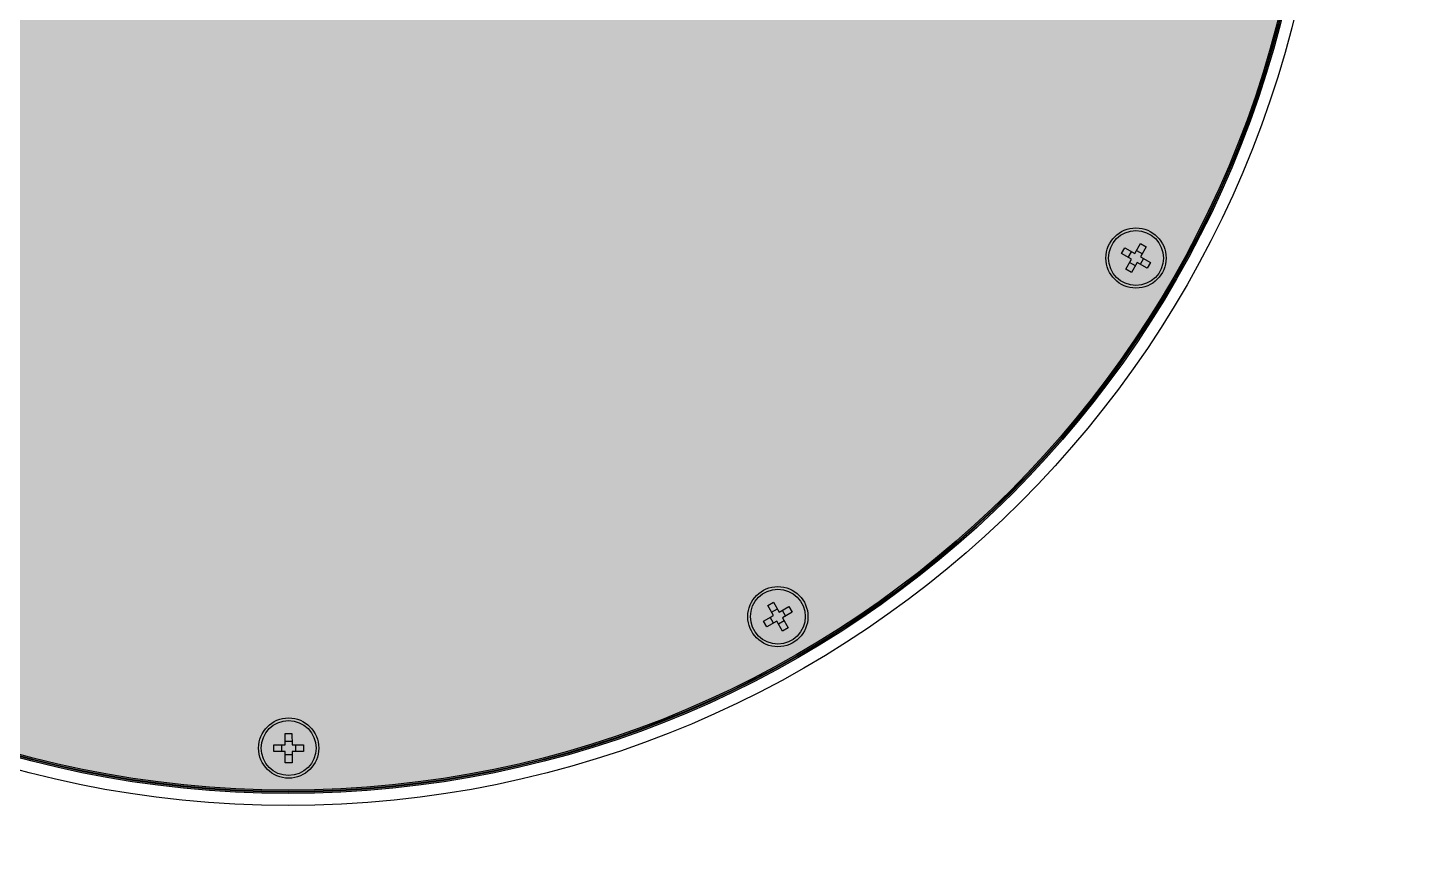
# Model space of a CAD drawing. Header units: millimetres. Extents: x 307301 to 459443, y -2888111 to -2805601.
# Drawn here: x 310482.6 to 310681.7, y -2815710.2 to -2815590.4 of the extents above; entities that cross this region are included whole.
import ezdxf

# ---------------------------------------------------------------- set-up
doc = ezdxf.new("R2010")
doc.units = ezdxf.units.MM
doc.header["$LTSCALE"] = 10
doc.header["$MEASUREMENT"] = 0
doc.linetypes.add('DASHED', pattern=[19.05, 12.7, -6.35])
for name, color, linetype in [('$DDT_AUDIT_GENERATED_(15E)', 7, 'Continuous'), ('$DDT_AUDIT_GENERATED_(224)', 7, 'Continuous'), ('$DDT_AUDIT_GENERATED_(87)', 7, 'Continuous'), ('BMA  furniture', 6, 'Continuous'), ('Furniture - Plan', 3, 'Continuous')]:
    doc.layers.add(name, color=color, linetype=linetype)
doc.layers.add('A-FURN HATCH', color=7, linetype='Continuous', lineweight=0, true_color=0xffffff)
doc.layers.add('Door', color=4, linetype='Continuous', lineweight=9)

# ---------------------------------------------------------------- blocks, each defined once
blk = doc.blocks.new('sdytreytruy')
at = {"layer": 'Furniture - Plan', "color": 3, "linetype": 'DASHED', "ltscale": 0.5}
blk.add_arc((-45321.31, -402558.58), 660.04, 181.90707, 269.16053, dxfattribs=at)
blk = doc.blocks.new('*U104')
at = {"layer": 'Door', "rotation": 90.00000000000004}
blk.add_blockref('sdytreytruy', (907434.73, -199164.04, 0), dxfattribs=at)
blk = doc.blocks.new('TUFTUFTU')
at = {"layer": 'Furniture - Plan', "ltscale": 0.01}
h = blk.add_hatch(color=250, dxfattribs=at)
h.dxf.hatch_style = 1
h.set_gradient(color1=(51, 51, 51), color2=(105, 105, 105), one_color=1, tint=0.41, name='INVCYLINDER')
edge = h.paths.add_edge_path()
edge.add_arc((1413476.94, -245799), 296.53, 0, 360)
at = {"layer": '$DDT_AUDIT_GENERATED_(15E)', "color": 3, "linetype": 'Continuous'}
for radius in [295.95, 295.56]:
    blk.add_circle((1413476.94, -245799), radius, dxfattribs=at)
at = {"layer": '$DDT_AUDIT_GENERATED_(15E)', "color": 6, "linetype": 'Continuous'}
for centre in [(1413193.57, -245799.13), (1413231.6, -245940.79), (1413335.37, -246044.47)]:
    blk.add_circle(centre, 8.71, dxfattribs=at)
at = {"layer": '$DDT_AUDIT_GENERATED_(224)', "color": 3, "linetype": 'Continuous'}
for radius in [300, 296.53, 296.13]:
    blk.add_circle((1413476.94, -245799), radius, dxfattribs=at)
at = {"layer": '$DDT_AUDIT_GENERATED_(87)', "color": 6, "linetype": 'Continuous'}
for p, q in [((1413192.6, -245794.87), (1413194.54, -245794.87)), ((1413192.61, -245798.16), (1413192.6, -245794.87)), ((1413194.54, -245794.87), (1413194.54, -245798.16)), ((1413189.32, -245798.16), (1413192.61, -245798.16)), ((1413189.32, -245800.1), (1413189.32, -245798.16)), ((1413191.57, -245800.1), (1413191.57, -245798.16)), ((1413192.61, -245797.12), (1413194.54, -245797.12)), ((1413194.54, -245798.16), (1413197.83, -245798.16)), ((1413195.58, -245798.16), (1413195.58, -245800.1)), ((1413197.83, -245798.16), (1413197.83, -245800.09)), ((1413192.61, -245800.1), (1413189.32, -245800.1)), ((1413192.61, -245803.39), (1413192.61, -245800.1)), ((1413194.54, -245801.13), (1413192.61, -245801.13)), ((1413197.83, -245800.09), (1413194.54, -245800.1)), ((1413194.54, -245800.1), (1413194.54, -245803.39)), ((1413194.54, -245803.39), (1413192.61, -245803.39)), ((1413228.63, -245937.59), (1413230.31, -245936.62)), ((1413230.28, -245940.44), (1413228.63, -245937.59)), ((1413230.31, -245936.62), (1413231.96, -245939.47)), ((1413231.96, -245939.47), (1413234.8, -245937.83)), ((1413234.8, -245937.83), (1413235.77, -245939.5)), ((1413227.43, -245942.09), (1413230.28, -245940.44)), ((1413228.4, -245943.76), (1413227.43, -245942.09)), ((1413231.25, -245942.12), (1413228.4, -245943.76)), ((1413230.35, -245942.63), (1413229.38, -245940.96)), ((1413229.76, -245939.54), (1413231.44, -245938.57)), ((1413232.89, -245944.96), (1413231.25, -245942.12)), ((1413233.44, -245942.05), (1413231.77, -245943.01)), ((1413232.85, -245938.95), (1413233.82, -245940.63)), ((1413235.77, -245939.5), (1413232.92, -245941.15)), ((1413232.92, -245941.15), (1413234.57, -245944)), ((1413234.57, -245944), (1413232.89, -245944.96)), ((1413331.2, -246043.18), (1413332.16, -246041.5)), ((1413332.16, -246041.5), (1413335.01, -246043.14)), ((1413335.01, -246043.14), (1413336.66, -246040.29)), ((1413336.66, -246040.29), (1413338.33, -246041.26)), ((1413338.33, -246041.26), (1413336.69, -246044.11)), ((1413334.05, -246044.82), (1413331.2, -246043.18)), ((1413332.4, -246047.67), (1413334.05, -246044.82)), ((1413333.15, -246044.3), (1413334.11, -246042.63)), ((1413335.2, -246046.69), (1413333.53, -246045.72)), ((1413335.72, -246045.79), (1413334.08, -246048.64)), ((1413335.53, -246042.25), (1413337.21, -246043.21)), ((1413338.57, -246047.43), (1413335.72, -246045.79)), ((1413337.59, -246044.63), (1413336.62, -246046.31)), ((1413336.69, -246044.11), (1413339.54, -246045.75)), ((1413339.54, -246045.75), (1413338.57, -246047.43)), ((1413334.08, -246048.64), (1413332.4, -246047.67))]:
    blk.add_line(p, q, dxfattribs=at)
for centre in [(1413193.57, -245799.13), (1413231.6, -245940.79), (1413335.37, -246044.47)]:
    blk.add_circle(centre, 7.94, dxfattribs=at)
blk = doc.blocks.new('SDTYTYT')
at = {"layer": 'Furniture - Plan', "color": 3, "xscale": 0.5000000000000486, "yscale": 0.5000000000000486, "zscale": 0.5000000000000486, "rotation": 180}
blk.add_blockref('TUFTUFTU', (925445.4, -2867082.71), dxfattribs=at)

msp = doc.modelspace()

# ---------------------------------------------------------------- block references
at = {"layer": 'A-FURN HATCH', "color": 3, "xscale": -1, "rotation": 270}
msp.add_blockref('*U104', (555488.15, -4126336.17, 0), dxfattribs=at)
at = {"layer": 'BMA  furniture', "rotation": 270}
msp.add_blockref('SDTYTYT', (3054703.58, -2596846.09, 0.06), dxfattribs=at)

doc.saveas('drawing.dxf')
